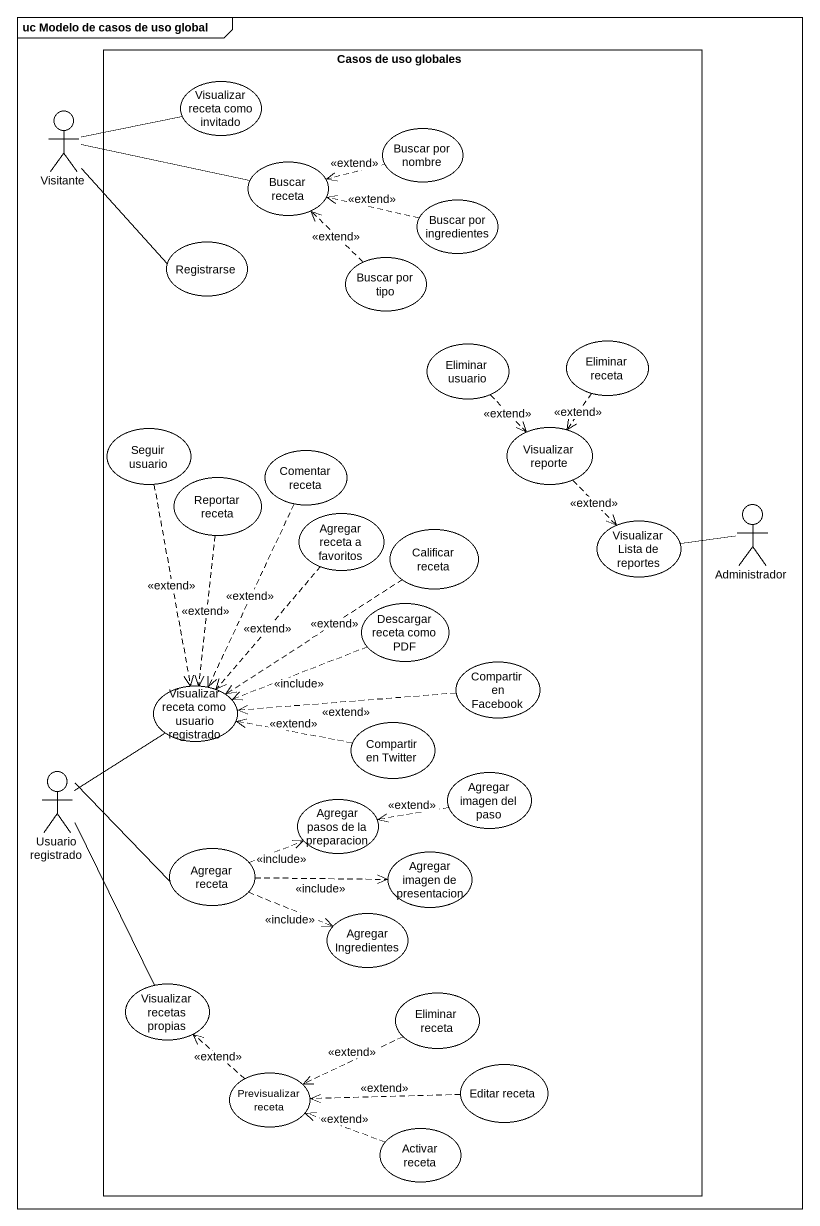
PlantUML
@startuml
mainframe uc Modelo de casos de uso global
rectangle "Casos de uso globales" as Casos_de_uso_globales {
  usecase "Visualizar receta como invitado" as Visualizar_receta_como
  usecase "Buscar receta" as Buscar_receta
  usecase "Buscar por nombre" as Buscar_por_nombre
  usecase "Buscar por ingredientes" as Buscar_por_ingredientes
  usecase Registrarse
  usecase "Buscar por tipo" as Buscar_por_tipo
  usecase "Eliminar usuario" as Eliminar_usuario
  usecase "Eliminar receta" as Eliminar_receta
  usecase "Seguir usuario" as Seguir_usuario
  usecase "Comentar receta" as Comentar_receta
  usecase "Visualizar reporte" as Visualizar_reporte
  usecase "Reportar receta" as Reportar_receta
  usecase "Agregar receta a favoritos" as Agregar_receta_a_favoritos
  usecase "Calificar receta" as Calificar_receta
  usecase "Visualizar Lista de reportes" as Visualizar_Lista_de_reportes
  usecase "Descargar receta como PDF" as Descargar_receta_como_PDF
  usecase "Visualizar receta como usuario registrado" as Visualizar_receta_como_2
  usecase "Compartir en Facebook" as Compartir_en_Facebook
  usecase "Compartir en Twitter" as Compartir_en_Twitter
  usecase "Agregar pasos de la preparacion" as Agregar_pasos_de_la
  usecase "Agregar imagen del paso" as Agregar_imagen_del_paso
  usecase "Agregar receta" as Agregar_receta
  usecase "Agregar imagen de presentacion" as Agregar_imagen_de
  usecase "Agregar Ingredientes" as Agregar_Ingredientes
  usecase "Visualizar recetas propias" as Visualizar_recetas_propias
  usecase "Eliminar receta" as Eliminar_receta_2
  usecase "Previsualizar receta" as Previsualizar_receta
  usecase "Editar receta" as Editar_receta
  usecase "Activar receta" as Activar_receta
}
actor Visitante
actor Administrador
actor "Usuario registrado" as Usuario_registrado
Visitante -right- Visualizar_receta_como
Visitante -right- Buscar_receta
Visitante -- Registrarse
Buscar_por_nombre .left.> Buscar_receta : <<extend>>
Buscar_por_ingredientes .left.> Buscar_receta : <<extend>>
Buscar_por_tipo .up.> Buscar_receta : <<extend>>
Eliminar_usuario ..> Visualizar_reporte : <<extend>>
Eliminar_receta ..> Visualizar_reporte : <<extend>>
Seguir_usuario ..> Visualizar_receta_como_2 : <<extend>>
Comentar_receta ..> Visualizar_receta_como_2 : <<extend>>
Visualizar_reporte ..> Visualizar_Lista_de_reportes : <<extend>>
Reportar_receta ..> Visualizar_receta_como_2 : <<extend>>
Administrador -left- Visualizar_Lista_de_reportes
Agregar_receta_a_favoritos ..> Visualizar_receta_como_2 : <<extend>>
Calificar_receta ..> Visualizar_receta_como_2 : <<extend>>
Descargar_receta_como_PDF .left.> Visualizar_receta_como_2 : <<include>>
Compartir_en_Facebook .left.> Visualizar_receta_como_2 : <<extend>>
Compartir_en_Twitter .left.> Visualizar_receta_como_2 : <<extend>>
Usuario_registrado -up- Visualizar_receta_como_2
Usuario_registrado -right- Agregar_receta
Usuario_registrado -- Visualizar_recetas_propias
Agregar_imagen_del_paso .left.> Agregar_pasos_de_la : <<extend>>
Agregar_receta .right.> Agregar_pasos_de_la : <<include>>
Agregar_receta .right.> Agregar_imagen_de : <<include>>
Agregar_receta .right.> Agregar_Ingredientes : <<include>>
Eliminar_receta_2 .left.> Previsualizar_receta : <<extend>>
Previsualizar_receta .up.> Visualizar_recetas_propias : <<extend>>
Editar_receta .left.> Previsualizar_receta : <<extend>>
Activar_receta .left.> Previsualizar_receta : <<extend>>
@enduml
